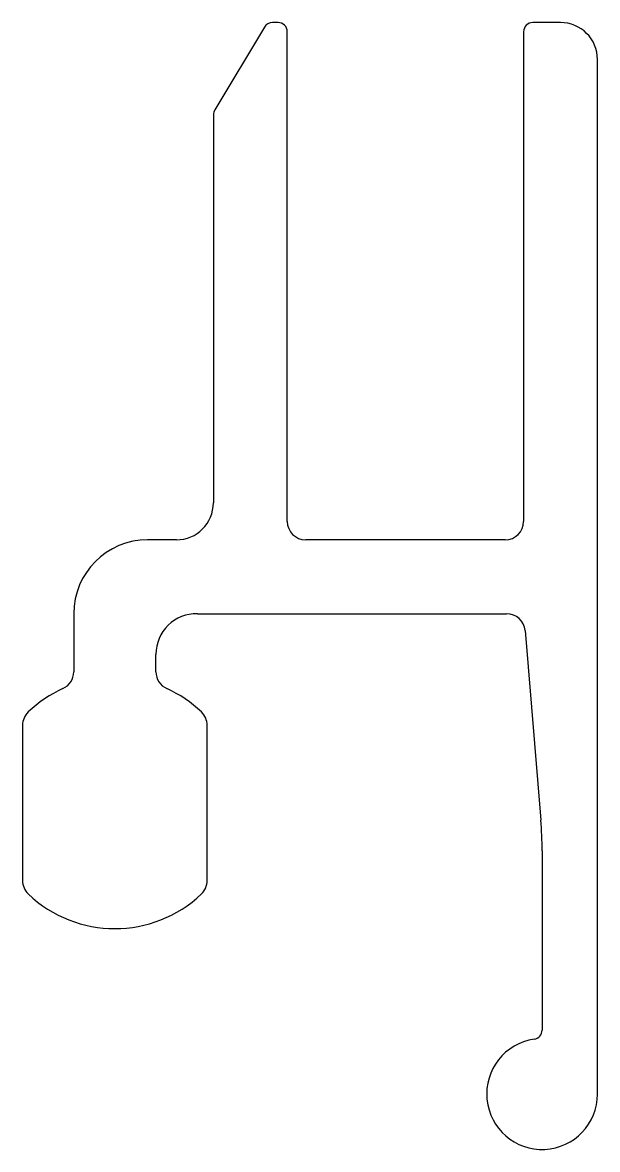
# Model space of a CAD drawing. Extents: x 2197.7 to 2213.3, y 1125.2 to 1155.7.
import ezdxf

# ---------------------------------------------------------------- set-up
doc = ezdxf.new("R2010")
doc.units = 0
doc.layers.get('0').update_dxf_attribs({"linetype": 'CONTINUOUS'})

msp = doc.modelspace()

# ---------------------------------------------------------------- linework, layer by layer
for p, q in [((2204.627, 1155.66), (2204.475, 1155.66)), ((2212.277, 1155.66), (2211.527, 1155.66)), ((2204.26, 1155.539), (2202.912, 1153.294)), ((2204.877, 1142.16), (2204.877, 1155.41)), ((2211.277, 1155.41), (2211.277, 1142.16)), ((2213.277, 1126.66), (2213.277, 1154.66)), ((2202.877, 1153.166), (2202.877, 1142.66)), ((2201.877, 1141.66), (2201.096, 1141.66)), ((2210.777, 1141.66), (2205.377, 1141.66)), ((2199.096, 1139.66), (2199.096, 1138.089)), ((2202.445, 1139.66), (2210.817, 1139.66)), ((2211.315, 1139.202), (2211.742, 1134.075)), ((2201.322, 1138.089), (2201.322, 1138.56)), ((2197.709, 1136.638), (2197.709, 1132.438)), ((2202.709, 1132.438), (2202.709, 1136.638)), ((2211.777, 1133.244), (2211.777, 1128.392))]:
    msp.add_line(p, q)
for centre, radius, start, end in [((2204.475, 1155.41), 0.25, 90, 149.0151), ((2204.627, 1155.41), 0.25, 0, 90), ((2211.527, 1155.41), 0.25, 90, 180), ((2212.277, 1154.66), 1, 0, 90), ((2203.127, 1153.166), 0.25, 149.0151, 180), ((2201.877, 1142.66), 1, 270, 0), ((2205.377, 1142.16), 0.5, 180, 270), ((2210.777, 1142.16), 0.5, 270, 360), ((2201.096, 1139.66), 2, 90, 180), ((2202.422, 1138.56), 1.1, 88.8421, 180), ((2210.817, 1139.16), 0.5, 4.7636, 90), ((2198.596, 1138.089), 0.5, 294.4309, 360), ((2201.822, 1138.089), 0.5, 180, 245.5691), ((2200.209, 1134.538), 3.4, 114.4309, 133.6028), ((2200.209, 1134.538), 3.4, 46.3972, 65.5691), ((2198.209, 1136.638), 0.5, 133.6028, 180), ((2202.209, 1136.638), 0.5, 0, 46.3972), ((2201.777, 1133.244), 10, 0, 4.7636), ((2198.209, 1132.438), 0.5, 180, 226.3972), ((2202.209, 1132.438), 0.5, 313.6028, 360), ((2200.209, 1134.538), 3.4, 226.3972, 313.6028), ((2211.527, 1128.392), 0.25, 278.2132, 0), ((2211.777, 1126.66), 1.5, 98.2132, 0)]:
    msp.add_arc(centre, radius, start, end)

doc.saveas('drawing.dxf')
